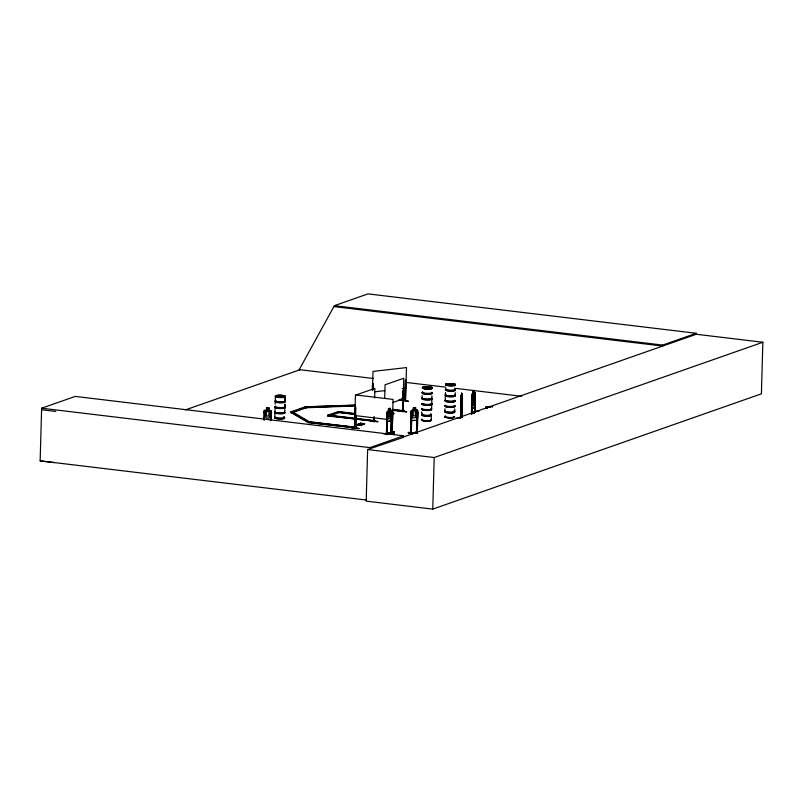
<?xml version="1.0" encoding="UTF-8"?>
<svg xmlns="http://www.w3.org/2000/svg" width="803" height="803" viewBox="0 0 803 803"><rect width="100%" height="100%" fill="white"/><g stroke="black" fill="none" stroke-linecap="round" stroke-linejoin="round"><path stroke-width="1.2" d="M54.383 462.608L40.15 460.872L41.626 408.215L75.261 396.411L403.558 435.818L403.518 437.324L367.644 449.55L366.198 501.132L432.767 509.122L761.405 393.831L762.85 342.249L696.281 334.259L403.919 436.822M263.715 419.929L263.956 411.026L264.87 410.182L270.752 410.584L271.534 411.537L271.253 420.431M264.408 419.969L264.669 412.642L263.916 412.642L264.669 412.642M268.925 410.564L268.995 408.024L266.636 407.864M268.945 410.544L269.105 407.924L266.556 407.773L266.566 410.403L265.301 411.146L265.171 415.884L266.375 418.002L268.734 418.162L270.049 416.215L270.189 411.477L269.035 410.463M270.561 420.381C269.457 418.905 272.167 412.019 270.762 413.103M274.837 417.118L274.957 412.551M275.108 407.543L274.977 412.11A4.918 0.923 1.6 0 0 279.534 413.354A4.918 0.923 1.6 0 0 284.774 412.521M275.208 404.22L275.258 401.851M275.288 400.898L275.419 396.321M284.894 407.693L284.774 412.14A4.888 0.913 1.6 0 1 280.187 412.983A4.888 0.913 1.6 0 1 275.007 411.989A4.928 0.923 1.6 0 0 279.534 413.294A4.928 0.923 1.6 0 0 284.784 412.461A4.918 0.923 1.6 0 1 279.534 413.274A4.918 0.923 1.6 0 1 275.058 412.059M285.145 396.712A4.928 0.923 1.6 0 1 277.065 397.003A4.928 0.923 1.6 0 1 278.751 395.477A4.928 0.923 1.6 0 1 285.145 396.712L285.085 401.038L285.226 396.471A4.918 0.923 1.6 0 0 278.761 395.267A4.918 0.923 1.6 0 0 277.075 396.792A4.918 0.923 1.6 0 0 285.145 396.501A4.928 0.923 1.6 0 0 278.751 395.287A4.928 0.923 1.6 0 0 277.065 396.812A4.928 0.923 1.6 0 0 285.145 396.521M356.361 427.999L307.87 422.408L291.118 412.622L291.138 411.979L292.583 411.929L309.336 421.716L356.371 427.357L356.361 427.999L308.643 422.599L309.336 421.716L308.643 422.599M354.876 405.987L306.344 407.743L292.573 412.571L291.198 412.411L291.218 411.758L304.989 406.93L354.886 405.344M304.989 406.93L304.969 407.573L306.344 407.743L305.873 406.81L306.344 407.743M307.87 422.408L307.89 421.766L291.138 411.979M375.332 421.344L328.286 415.703L328.307 415.061L375.352 420.702L375.332 421.344L327.614 415.944L327.624 415.292L338.334 411.537L355.659 413.625M329.682 415.221L329.662 415.864L339.007 412.591L339.017 411.949L327.614 415.944M373.525 378.514L299.238 369.621L334.379 305.682L368.015 293.878L696.311 333.285L696.281 334.259M338.334 411.537L338.314 412.19L355.639 414.268M352.738 428.551L356.181 427.357M354.775 427.276L354.494 428.089L355.448 394.905L393.079 399.422L392.165 432.606L392.848 411.919L392.215 411.839L391.483 432.526L391.462 431.763L392.245 431.783M354.735 428.039L355.217 407.402L355.859 407.472L355.237 428.16L354.474 427.326M355.127 428.16L355.077 427.407M355.87 416.165L355.649 428.099M355.679 428.24L355.94 427.246M355.609 428.089L356.191 416.054M357.084 424.917L357.385 424.385L359.312 424.837C354.213 424.285 360.677 425.951 361.099 424.837L360.075 424.506L361.079 425.269M359.312 424.837L358.289 424.064L362.263 424.426L360.065 424.938M358.279 424.496L358.56 423.974M358.921 428.521L351.654 427.748L358.73 428.541M359.363 424.114L359.654 423.582L361.581 424.034C356.492 423.492 362.956 425.148 363.368 424.034L362.354 423.703L363.357 424.466M359.553 424.938L357.104 424.486M362.253 424.857L359.834 424.406M361.581 424.034L360.567 423.271L364.542 423.633L362.344 424.135M360.818 425.359L361.099 424.837M360.547 423.693L360.828 423.171M361.832 424.135L359.373 423.683M361.972 424.958L362.263 424.426M364.532 424.054L362.103 423.603M363.086 424.566L363.368 424.034M364.251 424.155L364.542 423.633M372.331 390.138L372.502 383.924L373.234 383.904L373.094 388.873M372.492 390.178L373.014 371.428L406.529 367.583L405.314 400.707M372.893 390.067L373.234 383.904M374.007 421.505L373.786 417.148M373.977 421.525L374.027 420.752M373.907 421.665L374.098 417.038M374.63 398.057L374.901 388.351L356.221 394.905M373.626 421.645L374.258 421.575L374.349 417.068M374.278 421.545C374.72 420.27 373.014 421.133 374.308 420.792M374.65 421.585L375.352 420.702M377.681 421.515L370.605 420.672L377.711 421.535M384.697 398.137L385.069 384.778L403.748 378.233L402.865 411.537M386.665 419.236L387.146 421.675L386.795 412.441L388.461 411.216L388.471 408.667L390.107 408.336L390.549 416.366L389.706 418.574L388.23 418.895L387.508 417.028M386.303 434.624L387.377 411.427M386.554 433.449L387.307 413.896L386.735 434.533M386.946 434.564L387.638 412.29L388.451 411.277M388.511 411.287L388.471 408.667M394.544 434.042L388.04 432.646L394.524 434.042M391.041 433.59L390.509 433.71L391.583 411.437L391.111 410.634L389.967 410.855L389.987 408.416M390.89 433.73L391.071 432.837M387.076 421.665L390.84 420.872L391.583 411.437M387.929 434.353L391.232 433.66L391.573 412.973M391.723 432.476L391.503 431.783M392.346 432.566L392.366 431.813L391.593 431.783M393.721 413.816L394.022 413.284L391.814 413.796L392.567 414.218M394.032 431.532C395.879 432.787 384.948 434.383 394.414 431.994M399.442 410.985L406.519 411.819L399.633 410.895M399.472 410.584L406.709 411.708M401.159 399.051L401.671 399.944L401.56 399.171M401.54 399.041L401.6 399.944M403.648 390.8L403.086 390.88L402.474 411.527L403.126 411.437L403.397 390.77M402.795 411.537L403.086 390.88M403.156 411.588L403.849 410.704L403.156 411.588L392.015 410.253M404.802 400.777L405.445 380.14L406.007 380.08L405.585 400.777C404.822 400.928 405.545 398.81 405.154 400.827M405.073 400.817L405.445 380.14M408.617 432.375L408.215 432.837L412.29 434.212L408.617 432.375L412.25 433.821M417.731 410.845L417.078 410.032L411.819 410.413L410.955 411.287L410.765 418.102L411.527 420.591L416.887 420.2L417.66 417.62L417.811 410.805L417.108 409.952L415.552 410.062L415.623 407.522L413.344 407.683L413.344 410.303L412.18 411.236L412.049 415.974L413.133 417.921L415.261 417.771L416.456 415.653L416.596 410.915L415.472 410.152M411.287 433.49L411.788 412.852L411.036 412.852L410.514 433.54L410.995 411.307L411.859 410.433M411.046 433.429L411.176 432.676M411.176 433.51L411.788 412.852M413.384 410.323L413.455 407.783L415.583 407.623L415.512 410.162M417.51 432.947L415.663 432.245M416.867 433.088L417.219 412.401L416.576 433.038L417.179 432.225M417.269 432.988L417.982 412.401L417.219 412.401M421.635 414.278L421.716 411.909M422.087 398.047L422.167 395.678M431.291 419.949L431.412 415.382M431.592 408.727L431.733 404.16M431.743 403.718L431.873 399.151M431.884 398.198L431.964 395.829M432.767 509.122L434.202 457.539L762.85 342.249M444.922 411.136L445.003 408.767M445.223 400.436L445.354 395.869M445.374 394.905L445.454 392.537M454.719 411.287L454.799 408.918M455.171 395.056L455.251 392.687M460.29 418.253L460.641 417.48M460.49 418.363L461.103 395.317L462.458 397.545L461.926 417.269M460.651 417.018L461.595 393.109L461.444 395.749M460.792 417.148L461.424 396.602L461.745 401.791L461.293 401.339M461.986 396.21L462.076 393.6L461.695 403.819L461.052 401.088M461.785 417.128L462.468 397.525M462.197 417.259L462.438 399.061M474.222 392.918L474.934 392.637L475.306 393.47L474.864 405.154L474.453 407.814L471.732 408.757L471.823 394.614L473.077 393.329L473.067 390.78L474.292 390.388L474.523 398.398L473.89 400.627L472.816 401.008L472.305 399.171M471.391 414.368L471.903 394.624M471.632 414.398L472.144 396.19M471.702 414.258L472.214 396.05M471.983 413.073L472.435 394.434L473.037 393.39M472.154 404.12L472.656 405.947L473.71 405.565L474.322 403.327L474.031 395.317L472.826 395.708L472.837 398.258M473.108 393.4L473.067 390.78M474.533 412.059L475.326 394.956L475.095 411.979M474.784 412.09L474.934 392.637M696.311 333.285L662.676 345.089L662.646 346.053L334.349 306.646M461.193 395.407L460.792 405.555L461.936 406.699L462.267 404.31M456.596 418.172L461.032 417.781M474.794 405.154L474.372 407.804L471.762 408.657M474.734 402.885C475.276 396.331 475.828 405.405 471.953 403.819L471.712 401.44M473.409 396.531L473.449 396.21M358.891 428.461L351.654 427.728M472.154 404.983L473.168 402.423L474.071 404.541L473.629 402.614M391.392 418.243L390.84 420.872L387.116 421.575M383.212 433.73L385.33 434.042M270.42 420.752L271.344 418.343M276.322 396.15L277.778 396.291L277.165 396.381M283.589 397.023L283.941 397.033M424.024 387.889L423.251 387.769L423.623 387.427A4.898 0.913 1.6 0 1 431.753 387.889A4.898 0.913 1.6 0 1 427.156 389.043A4.898 0.913 1.6 0 1 422.89 387.628A4.898 0.913 1.6 0 0 427.156 389.043A4.898 0.913 1.6 0 0 431.753 387.909A4.898 0.913 1.6 0 0 423.603 387.447L424.074 387.407M423.954 387.407L424.436 387.789L423.723 387.407M430.508 388.552L431.181 388.311M447.412 384.707C446.317 384.296 448.355 384.687 446.689 384.496M454.458 385.52L454.147 385.31M454.639 385.47L454.026 385.51M486.668 407.432L487.22 407.211M408.546 432.747L412.2 434.172M471.722 399.583L472.104 398.519L471.612 399.553M472.284 399.382L472.867 398.328M473.65 412.019L473.017 412.069L473.79 413.174L474.282 412.571A7.337 5.169 85.2 0 1 478.759 411.537M263.956 411.026L264.9 410.273M417.399 433.038L410.674 433.53M270.741 410.594L271.534 411.537M263.745 417.861L264.277 419.578M277.708 396.24L277.045 396.381M283.74 396.812L283.931 397.073M430.84 388.612L431.191 388.451M453.836 385.4L454.388 385.129M454.086 385.36L454.608 385.38L454.086 385.179M486.849 407.272L487.873 407.462L486.969 407.603M486.678 407.472L487.712 407.633M386.956 433.831L390.74 433.208L386.655 433.911M390.579 432.937L394.072 431.552L390.92 432.988M474.031 395.317L472.826 395.708M472.044 398.589L474.724 397.575L475.055 398.348L474.724 397.575M377.852 421.826L370.625 420.983M402.805 410.644L402.875 410.634M394.082 431.904L390.659 433.158M185.403 409.911L300.051 369.701L299.278 369.601M291.198 412.411L306.365 407.091M392.667 402.544L403.166 398.86M392.577 413.796L391.834 413.364L393.741 413.384M356.371 427.357L308.653 421.946M473.108 390.85L474.252 390.479M473.288 391.202L473.971 390.961L473.258 392.055M472.264 393.661L475.005 392.647M475.567 394.986L475.005 395.066M474.703 402.805L472.034 403.829L471.672 401.41M403.558 435.818L369.912 447.622L41.626 408.215M276.664 396.22L277.065 396.431M411.226 432.737L410.423 432.717L416.717 432.546L411.176 432.897M388.522 408.737L390.107 408.336M387.397 411.507L391.081 410.724M391.141 413.063L391.794 413.003M390.569 432.927L391.302 432.887L390.75 432.998M388.652 434.112L390.961 433.6M277.276 396.371L276.975 396.06M424.235 387.568L424.125 387.839M431.251 388.642L430.549 388.491M399.703 399.753L404.953 399.181L398.7 400.245L404.903 399.573M408.315 401.289L403.236 399.653M374.921 391.784L384.848 390.639M402.223 388.642L405.947 388.22M417.46 432.295L416.717 432.335M354.595 427.276L356.241 427.427M473.8 413.154L474.443 413.093M413.314 410.243L411.829 410.343M412.29 434.212L408.215 432.817M305.873 406.81L355.649 405.013M305.853 407.452L308.342 407.362M312.076 407.231L330.746 406.559M334.48 406.418L353.139 405.746M291.118 412.622L292.573 412.571L292.583 411.929L291.218 411.758M307.89 421.766L309.336 421.716M487.12 407.412L487.752 407.533M460.832 398.459L462.317 399.924M460.812 402.875L460.892 405.545L461.936 406.699M362.354 423.703L364.261 423.723M360.075 424.506L361.982 424.526M487.341 407.201L488.033 407.452M447.11 384.747L447.05 384.687M487.461 407.221L487.873 407.452M276.915 396.381L276.373 396.341M471.491 406.378L471.732 408.757M391.483 432.526L392.346 432.556M334.379 305.682L662.676 345.089M405.906 382.399L445.755 387.187M454.478 388.23L521.719 396.301M392.717 409.369L403.849 410.704M392.035 409.6L403.176 410.945M392.697 410.012L403.839 411.347M354.976 413.856L337.651 411.778L337.631 412.421L354.956 414.509M354.876 415.542L387.648 419.477M327.624 415.292L374.67 420.943M367.644 449.55L434.202 457.539M40.15 460.872L365.957 499.978M41.575 409.721L55.808 411.447M391.041 410.624L391.533 411.477M388.1 433.008L394.544 434.092M408.325 401.329L403.186 400.075L408.034 401.299M360.567 423.271L361.601 423.613M358.289 424.064L359.322 424.406M361.842 423.713L363.097 424.135M360.818 423.603L362.093 424.034M359.573 424.506L360.828 424.928M358.55 424.406L359.824 424.827M415.583 431.873L417.47 432.606M295.715 414.408L309.316 422.358M461.504 393.109L462.056 393.671M460.882 397.274L462.357 398.74M263.846 417.831L264.348 419.517M431.803 392.265A4.918 0.923 1.6 0 1 426.815 393.34A4.918 0.923 1.6 0 1 422.749 391.904M431.703 398.288A4.989 0.933 1.6 0 1 426.644 399.372A4.989 0.933 1.6 0 1 422.519 397.917M431.783 393.219A4.918 0.923 1.6 0 1 426.794 394.293A4.918 0.923 1.6 0 1 422.719 392.858M431.653 397.957A4.918 0.923 1.6 0 1 426.654 399.031A4.918 0.923 1.6 0 1 422.589 397.595M431.623 398.91A4.918 0.923 1.6 0 1 426.634 399.984A4.918 0.923 1.6 0 1 422.559 398.549M431.723 403.608A4.898 0.913 1.6 0 1 427.146 404.461A4.898 0.913 1.6 0 1 421.956 403.457A4.928 0.923 1.6 0 0 427.136 404.772A4.928 0.923 1.6 0 0 431.492 403.678A4.918 0.923 1.6 0 1 427.136 404.772A4.918 0.923 1.6 0 1 422.017 403.538M431.693 398.579A4.989 0.933 1.6 0 1 426.634 399.673A4.989 0.933 1.6 0 1 422.508 398.208M431.853 392.888A4.989 0.933 1.6 0 1 426.794 393.972A4.989 0.933 1.6 0 1 422.669 392.516M431.863 392.587A4.989 0.933 1.6 0 1 426.805 393.681A4.989 0.933 1.6 0 1 422.679 392.225M431.502 403.487A4.928 0.923 1.6 0 1 427.146 404.592A4.928 0.923 1.6 0 1 422.017 403.347M430.679 414.278A4.989 0.933 1.6 0 1 426.845 415.623A4.989 0.933 1.6 0 1 422.067 414.147M430.759 409.209A4.918 0.923 1.6 0 1 427.618 410.544A4.918 0.923 1.6 0 1 421.856 409.299M430.629 413.946A4.918 0.923 1.6 0 1 426.845 415.281A4.918 0.923 1.6 0 1 422.137 413.826M430.609 414.91A4.918 0.923 1.6 0 1 426.825 416.235A4.918 0.923 1.6 0 1 422.107 414.78M431.02 419.588A4.898 0.913 1.6 0 1 426.052 420.662A4.898 0.913 1.6 0 1 422.007 419.236M430.669 414.569A4.989 0.933 1.6 0 1 426.835 415.914A4.989 0.933 1.6 0 1 422.057 414.438M431.04 419.889A4.918 0.923 1.6 0 1 426.042 420.963A4.928 0.923 1.6 0 1 421.966 419.547A4.918 0.923 1.6 0 0 426.042 420.963A4.928 0.923 1.6 0 0 431.04 419.909A4.918 0.923 1.6 0 1 426.042 420.983A4.918 0.923 1.6 0 1 421.976 419.547M431.412 408.817A4.989 0.933 1.6 0 1 427.005 409.931A4.989 0.933 1.6 0 1 421.806 408.677M431.352 408.486A4.918 0.923 1.6 0 1 427.005 409.59A4.918 0.923 1.6 0 1 421.876 408.346M431.703 404.451A4.898 0.913 1.6 0 1 426.483 405.284A4.898 0.913 1.6 0 1 422.017 404.07M431.402 409.108A4.989 0.933 1.6 0 1 426.995 410.223A4.989 0.933 1.6 0 1 421.796 408.968M431.492 403.909A4.928 0.923 1.6 0 1 427.136 405.003A4.928 0.923 1.6 0 1 421.997 403.768M431.05 419.708A4.928 0.923 1.6 0 1 426.052 420.792A4.928 0.923 1.6 0 1 421.976 419.347M455.09 389.124A4.918 0.923 1.6 0 1 450.102 390.198A4.918 0.923 1.6 0 1 446.036 388.762M454.99 395.146A4.989 0.933 1.6 0 1 449.931 396.24A4.989 0.933 1.6 0 1 445.806 394.775M455.07 390.077A4.918 0.923 1.6 0 1 450.081 391.151A4.918 0.923 1.6 0 1 446.006 389.716M454.94 394.815A4.918 0.923 1.6 0 1 449.941 395.899A4.918 0.923 1.6 0 1 445.876 394.454M454.91 395.769A4.918 0.923 1.6 0 1 449.921 396.853A4.918 0.923 1.6 0 1 445.846 395.407M455.01 400.446A4.898 0.913 1.6 0 1 450.433 401.299A4.898 0.913 1.6 0 1 445.243 400.296A4.928 0.923 1.6 0 0 450.433 401.44A4.928 0.923 1.6 0 0 454.789 400.336M454.98 395.437A4.989 0.933 1.6 0 1 449.921 396.531A4.989 0.933 1.6 0 1 445.795 395.076M455.14 389.746A4.989 0.933 1.6 0 1 450.081 390.84A4.989 0.933 1.6 0 1 445.956 389.375M455.15 389.455A4.989 0.933 1.6 0 1 450.092 390.549A4.989 0.933 1.6 0 1 445.966 389.084M453.966 411.136A4.989 0.933 1.6 0 1 450.132 412.481A4.989 0.933 1.6 0 1 445.354 411.006M454.046 406.077A4.918 0.923 1.6 0 1 450.905 407.402A4.918 0.923 1.6 0 1 445.143 406.157M453.916 410.815A4.918 0.923 1.6 0 1 450.132 412.14A4.918 0.923 1.6 0 1 445.424 410.684M453.896 411.768A4.918 0.923 1.6 0 1 450.112 413.093A4.918 0.923 1.6 0 1 445.394 411.638M454.307 416.436A4.898 0.913 1.6 0 1 449.339 417.51A4.898 0.913 1.6 0 1 445.294 416.074M453.956 411.427A4.989 0.933 1.6 0 1 450.122 412.772A4.989 0.933 1.6 0 1 445.344 411.297M454.699 405.676A4.989 0.933 1.6 0 1 450.292 406.79A4.989 0.933 1.6 0 1 445.093 405.535M454.639 405.354A4.918 0.923 1.6 0 1 450.292 406.448A4.918 0.923 1.6 0 1 445.163 405.204M454.99 401.299A4.898 0.913 1.6 0 1 449.77 402.132A4.898 0.913 1.6 0 1 445.304 400.908M454.689 405.967A4.989 0.933 1.6 0 1 450.282 407.081A4.989 0.933 1.6 0 1 445.083 405.826M454.779 400.757A4.928 0.923 1.6 0 1 450.423 401.861A4.928 0.923 1.6 0 1 445.284 400.617M454.337 416.566A4.928 0.923 1.6 0 1 449.339 417.65A4.928 0.923 1.6 0 1 445.263 416.205M284.844 400.797A4.918 0.923 1.6 0 1 279.856 401.881A4.918 0.923 1.6 0 1 275.79 400.436M284.744 406.82A4.989 0.933 1.6 0 1 279.685 407.914A4.989 0.933 1.6 0 1 275.559 406.459M284.824 401.751A4.918 0.923 1.6 0 1 279.825 402.835A4.918 0.923 1.6 0 1 275.76 401.39M284.694 406.489A4.918 0.923 1.6 0 1 279.695 407.573A4.918 0.923 1.6 0 1 275.63 406.127M284.663 407.442A4.918 0.923 1.6 0 1 279.675 408.526A4.918 0.923 1.6 0 1 275.6 407.091M284.734 407.111A4.989 0.933 1.6 0 1 279.675 408.205A4.989 0.933 1.6 0 1 275.549 406.75M284.894 401.42A4.989 0.933 1.6 0 1 279.835 402.514A4.989 0.933 1.6 0 1 275.71 401.058M284.904 401.129A4.989 0.933 1.6 0 1 279.846 402.223A4.989 0.933 1.6 0 1 275.72 400.767M284.543 412.029A4.928 0.923 1.6 0 1 280.187 413.123A4.928 0.923 1.6 0 1 275.048 411.879M283.8 417.751A4.918 0.923 1.6 0 1 280.659 419.076A4.918 0.923 1.6 0 1 274.897 417.841M283.881 417.118A4.989 0.933 1.6 0 1 280.689 418.463A4.989 0.933 1.6 0 1 274.847 417.209M283.83 416.797A4.918 0.923 1.6 0 1 280.679 418.122A4.918 0.923 1.6 0 1 274.917 416.887M284.734 412.983A4.888 0.913 1.6 0 1 279.524 413.806A4.888 0.913 1.6 0 1 275.068 412.591M283.871 417.409A4.989 0.933 1.6 0 1 280.679 418.764A4.989 0.933 1.6 0 1 274.837 417.5M284.774 412.692A4.928 0.923 1.6 0 1 279.534 413.525A4.928 0.923 1.6 0 1 275.038 412.3M487.441 408.075A4.898 0.913 1.6 0 1 486.618 406.85A4.898 0.913 1.6 0 1 492.851 406.709A4.928 0.923 1.6 0 0 486.588 406.86A4.928 0.923 1.6 0 0 487.421 408.085M486.588 408.366A4.898 0.913 1.6 0 1 490.352 407.041M487.411 408.265A4.928 0.923 1.6 0 1 486.016 407.241A4.928 0.923 1.6 0 1 490.362 406.73M474.924 412.511A7.337 5.169 85.2 0 1 478.729 411.256M266.566 411.236L266.435 415.974L268.794 416.125L268.925 411.387L266.566 411.236M267.068 408.295L267.048 409.149L268.563 409.249L268.583 408.396L267.068 408.295M284.995 404.361L284.924 406.74L285.005 404.361M388.421 412.12L388.291 416.857L389.756 416.536L389.897 411.798L388.421 412.12M388.772 409.098L388.742 409.952L389.686 409.741L389.716 408.898L388.772 409.098M413.314 411.146L413.184 415.894L415.322 415.733L415.452 410.995L413.314 411.146M413.786 408.165L413.756 409.008L415.131 408.908L415.151 408.065L413.786 408.165M472.847 399.171L472.716 403.909L473.76 403.538L473.89 398.8L472.847 399.171M473.007 394.233L472.877 398.971L473.951 398.599L474.081 393.861L473.007 394.233M473.118 396.14L473.097 396.993L473.77 396.752L473.79 395.899L473.118 396.14M385.028 397.204L385.028 397.204M424.034 388.25A4.918 0.923 1.6 0 0 432.104 387.959A4.918 0.923 1.6 0 0 425.72 386.735A4.918 0.923 1.6 0 0 424.034 388.25M424.024 388.451A4.928 0.923 1.6 0 0 432.104 388.16A4.928 0.923 1.6 0 0 425.71 386.936A4.928 0.923 1.6 0 0 424.024 388.451M424.024 388.271A4.928 0.923 1.6 0 0 432.104 387.979A4.928 0.923 1.6 0 0 425.71 386.755A4.928 0.923 1.6 0 0 424.024 388.271M447.321 385.109A4.918 0.923 1.6 0 0 455.391 384.818A4.918 0.923 1.6 0 0 449.007 383.593A4.918 0.923 1.6 0 0 447.321 385.109M447.321 385.591A4.898 0.913 1.6 0 0 455.351 385.299A4.898 0.913 1.6 0 0 448.997 384.085A4.898 0.913 1.6 0 0 447.321 385.591M447.311 385.33A4.928 0.923 1.6 0 0 455.391 385.028A4.928 0.923 1.6 0 0 448.997 383.804A4.928 0.923 1.6 0 0 447.311 385.33M447.311 385.139A4.928 0.923 1.6 0 0 455.391 384.848A4.928 0.923 1.6 0 0 448.997 383.613A4.928 0.923 1.6 0 0 447.311 385.139A4.918 0.923 1.6 0 0 455.391 384.848A4.918 0.923 1.6 0 0 449.007 383.623A4.918 0.923 1.6 0 0 447.321 385.139M450.423 401.651A4.918 0.923 1.6 0 0 454.779 400.546A4.928 0.923 1.6 0 1 450.423 401.641A4.918 0.923 1.6 0 1 445.304 400.406A4.928 0.923 1.6 0 0 450.423 401.641M449.329 417.861A4.918 0.923 1.6 0 0 454.317 416.777A4.928 0.923 1.6 0 1 449.329 417.851A4.918 0.923 1.6 0 1 445.263 416.416A4.928 0.923 1.6 0 0 449.329 417.851M277.085 397.274A4.888 0.913 1.6 0 0 285.095 396.993A4.888 0.913 1.6 0 0 278.751 395.769A4.888 0.913 1.6 0 0 277.085 397.274"/></g></svg>
